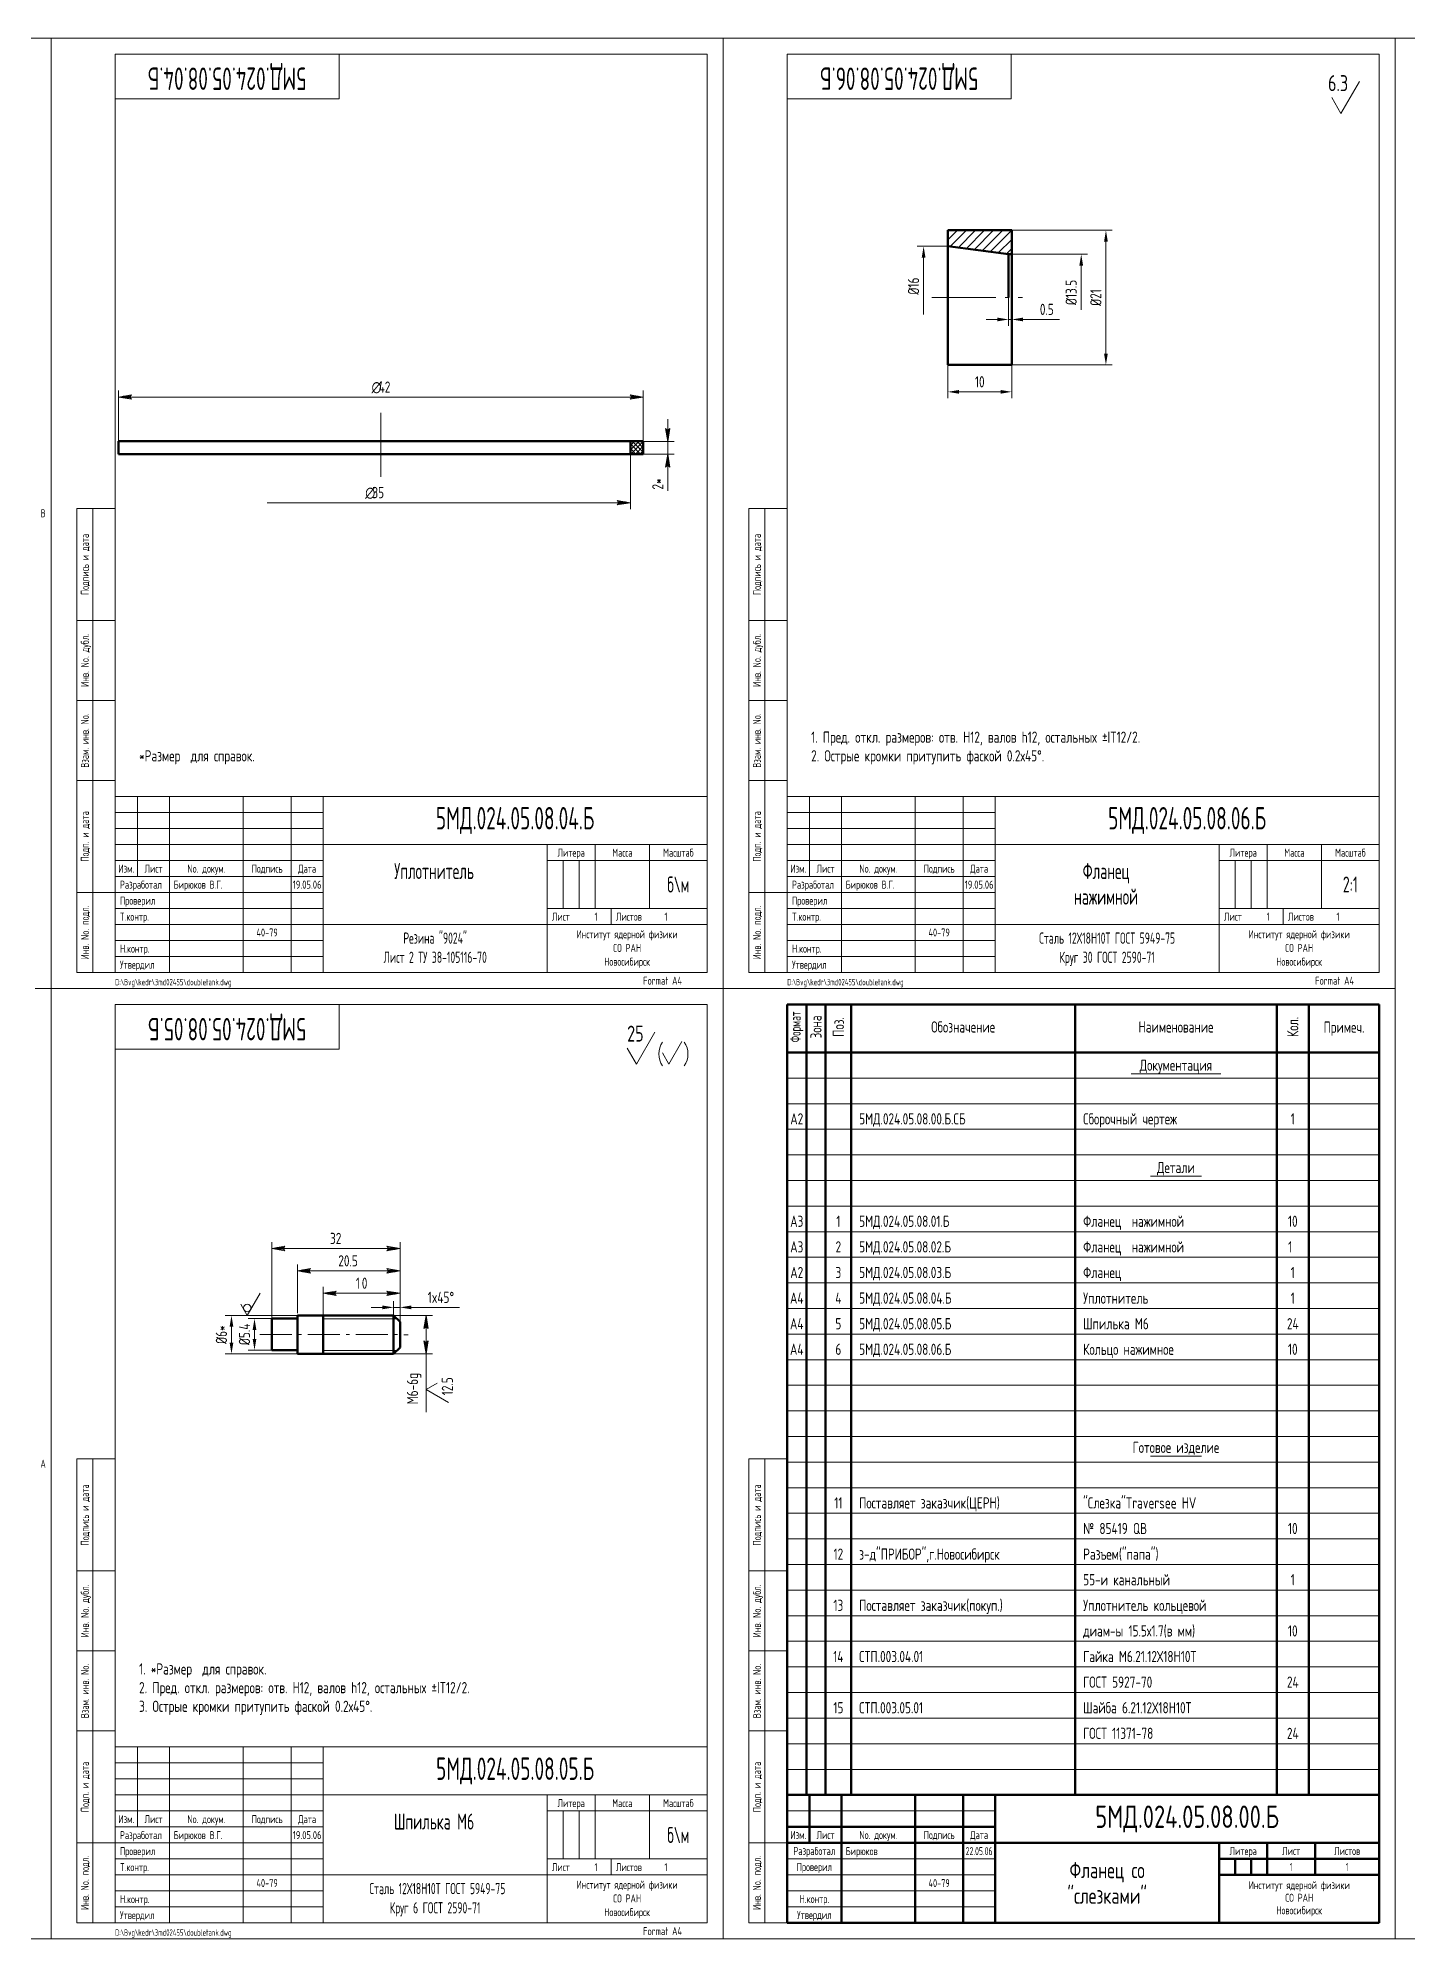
# Model space of a CAD drawing. Extents: x -414 to 4851, y -2165 to 1761.
# Drawn here: x 4007 to 4435, y 1167 to 1761 of the extents above; entities that cross this region are included whole.
import ezdxf
from ezdxf.enums import TextEntityAlignment as Align

# ---------------------------------------------------------------- set-up
doc = ezdxf.new("R2010")
doc.units = 0
doc.linetypes.add('S-P10', pattern=[15, 10, -2, 1, -2])
doc.linetypes.add('S-P20', pattern=[27, 20, -3, 1, -3])
for name, color, linetype, lineweight in [('1', 9, 'CONTINUOUS', 20), ('2', 2, 'CONTINUOUS', 50), ('DIM', 4, 'CONTINUOUS', 20), ('HATCH', 5, 'CONTINUOUS', 20), ('TR', 3, 'CONTINUOUS', 20)]:
    doc.layers.add(name, color=color, linetype=linetype, lineweight=lineweight)
doc.styles.add('SIMPLEX', font='simplex.shx', dxfattribs={"width": 0.7})

# ---------------------------------------------------------------- blocks, each defined once
blk = doc.blocks.new('SHTAMP1')
at = {"layer": 'DIM', "color": 2}
for p, q in [((-185, 55), (0, 55)), ((-185, 55), (-185, 0)), ((-178, 55), (-178, 30)), ((-168, 55), (-168, 0)), ((-145, 55), (-145, 0)), ((-130, 55), (-130, 0)), ((-120, 55), (-120, 0)), ((-120, 40), (0, 40)), ((-50, 40), (-50, 0)), ((-35, 40), (-35, 20)), ((-18, 40), (-18, 20)), ((-185, 35), (-120, 35)), ((-185, 30), (-120, 30)), ((-50, 35), (0, 35)), ((-50, 20), (0, 20)), ((-30, 20), (-30, 15)), ((-120, 15), (0, 15))]:
    blk.add_line(p, q, dxfattribs=at)
at = {"layer": 'DIM'}
for p, q in [((-185, 50), (-120, 50)), ((-185, 45), (-120, 45)), ((-185, 40), (-120, 40)), ((-45, 35), (-45, 20)), ((-40, 35), (-40, 20)), ((-185, 25), (-120, 25)), ((-185, 20), (-120, 20)), ((-185, 15), (-120, 15)), ((-185, 10), (-120, 10)), ((-185, 5), (-120, 5))]:
    blk.add_line(p, q, dxfattribs=at)
at = {"layer": 'DIM', "style": 'SIMPLEX', "width": 0.6}
blk.add_text('1', height=2.5, dxfattribs=at).set_placement((-35.18, 16.2))
at = {"layer": 'DIM', "style": 'SIMPLEX', "width": 0.6, "flags": 8}
blk.add_attdef('ОБОЗНАЧЕНИЕ2', text='', height=7, dxfattribs=at).set_placement((-117, 60), align=Align.MIDDLE)
at = {"layer": 'DIM', "style": 'SIMPLEX', "width": 0.6}
for tag, height, p in [('ОБОЗНАЧЕНИЕ', 7, (-60, 47.5)), ('МАСШТАБ', 5, (-9, 27.5))]:
    blk.add_attdef(tag, text='', height=height, dxfattribs=at).set_placement(p, align=Align.MIDDLE)
at = {"layer": 'DIM', "style": 'SIMPLEX', "width": 0.910843}
blk.add_attdef('ДАТА', text='', height=2.5, dxfattribs=at).set_placement((-129.5, 26.2), (-120.5, 26.2), align=Align.FIT)
at = {"layer": 'DIM', "style": 'SIMPLEX', "width": 0.6}
for tag, p in [('ЛИСТОВ', (-13.32, 16.2)), ('FORMAT', (-20, -3.8))]:
    blk.add_attdef(tag, p, '', height=2.5, dxfattribs=at)
blk.add_attdef('ТЕЛЕФОН', text='', height=2.5, dxfattribs=at).set_placement((-137.5, 12.5), align=Align.MIDDLE_CENTER)
at = {"layer": 'TR', "style": 'SIMPLEX', "width": 0.7}
for s, p in [('Литера', (-42.5, 36.2)), ('Масса', (-26.5, 36.2)), ('Масштаб', (-9, 36.2)), ('Изм.', (-181.5, 31.2)), ('Лист', (-173, 31.2)), ('No. докум.', (-156.5, 31.2)), ('Подпись', (-137.5, 31.2)), ('Дата', (-125, 31.2)), ('Институт ядерной физики', (-25, 10.7)), ('СО РАН', (-25, 6.42)), ('Новосибирск', (-25, 2.13))]:
    blk.add_text(s, height=2.5, dxfattribs=at).set_placement(p, align=Align.CENTER)
at = {"layer": 'TR', "style": 'SIMPLEX'}
for s, width, p in [('Разработал', 0.6, (-183.5, 26.2)), ('T.контр.', 0.7, (-183.5, 16.2)), ('Проверил', 0.7, (-183.5, 21.2)), ('Лист', 0.7, (-48.5, 16.2)), ('Листов', 0.7, (-28.5, 16.2)), ('Н.контр.', 0.7, (-183.5, 6.2)), ('Утвердил', 0.7, (-183.5, 1.2))]:
    blk.add_text(s, height=2.5, dxfattribs=dict(at, width=width)).set_placement(p)
at = {"layer": 'TR', "style": 'SIMPLEX', "width": 0.6}
for tag, height, p in [('НАИМЕНОВАНИЕ', 5, (-85.35, 29.2)), ('НАИМЕНОВАНИЕ2', 5, (-85.35, 21.2)), ('МАТЕРИАЛ', 3.5, (-85, 9)), ('СОРТАМЕНТ', 3.5, (-85, 3))]:
    blk.add_attdef(tag, text='', height=height, dxfattribs=at).set_placement(p, align=Align.CENTER)
for tag, p, height in [('РАЗРАБОТАЛ', (-166.7, 26.2), 2.5), ('ПРОВЕРИЛ', (-166.7, 21.2), 2.5), ('НОРМОКОНТРОЛЬ', (-166.7, 6.2), 2.5), ('УТВЕРДИЛ', (-166.7, 1.2), 2.5), ('ФАЙЛ', (-185, -4), 2)]:
    blk.add_attdef(tag, p, '', height=height, dxfattribs=at)
blk = doc.blocks.new('LEADR')
at = {"layer": 'DIM'}
for p, q in [((-1.17, 0.2), (0, 0)), ((-1, 0), (-1.17, 0.2)), ((0, 0), (-1.17, -0.2)), ((-0.44, 0.07), (-1.06, 0.07)), ((0, 0), (-1, 0)), ((-1.17, -0.2), (-1, 0)), ((-0.44, -0.08), (-1.06, -0.08))]:
    blk.add_line(p, q, dxfattribs=at)

msp = doc.modelspace()

# ---------------------------------------------------------------- hatches: boundary and pattern name
at = {"layer": 'HATCH'}
h = msp.add_hatch(dxfattribs=at)
h.set_pattern_fill('U', color=256, scale=2, angle=45, style=0, pattern_type=0)
h.set_pattern_definition([(45, (0, 0), (-1.4142136, 1.4142136), [])])
h.paths.add_polyline_path([(4311.31, 1700.66), (4291.31, 1700.66), (4291.31, 1695.66), (4310.31, 1693.16), (4311.31, 1693.16)])
h = msp.add_hatch(dxfattribs=at)
h.set_pattern_fill('U', color=256, angle=45, style=0, double=1, pattern_type=0)
h.set_pattern_definition([(45, (961.589, 124.0101), (-0.70710678, 0.70710678), []), (135, (961.589, 124.0101), (-0.70710678, -0.70710678), [])])
h.paths.add_polyline_path([(4196.14, 1634.76), (4192.14, 1634.76), (4192.14, 1630.76), (4196.14, 1630.76)])

# ---------------------------------------------------------------- linework, layer by layer
at = {"layer": '1', "linetype": 'S-P20'}
for p, q in [((4286.29, 1679.66), (4314.63, 1679.66)), ((4114.14, 1643.6), (4114.14, 1622.25))]:
    msp.add_line(p, q, dxfattribs=at)
at = {"layer": '1'}
for p, q in [((4241.12, 1435.76), (4426.12, 1435.76)), ((4241.12, 1427.76), (4426.12, 1427.76)), ((4241.12, 1419.76), (4426.12, 1419.76)), ((4241.12, 1411.76), (4426.12, 1411.76)), ((4241.12, 1403.76), (4426.12, 1403.76)), ((4241.12, 1395.76), (4426.12, 1395.76)), ((4241.12, 1387.76), (4426.12, 1387.76)), ((4241.12, 1379.76), (4426.12, 1379.76)), ((4241.12, 1371.76), (4426.12, 1371.76)), ((4119.24, 1360.5), (4096.1, 1360.5)), ((4241.12, 1363.76), (4426.12, 1363.76)), ((4241.12, 1355.76), (4426.12, 1355.76)), ((4119.24, 1350.66), (4096.1, 1350.66)), ((4241.12, 1347.76), (4426.12, 1347.76)), ((4241.12, 1339.76), (4426.12, 1339.76)), ((4241.12, 1331.76), (4426.12, 1331.76)), ((4241.12, 1323.76), (4426.12, 1323.76)), ((4241.12, 1315.76), (4426.12, 1315.76)), ((4241.12, 1307.76), (4426.12, 1307.76)), ((4241.12, 1299.76), (4426.12, 1299.76)), ((4241.12, 1291.76), (4426.12, 1291.76)), ((4241.12, 1283.76), (4426.12, 1283.76)), ((4241.12, 1275.76), (4426.12, 1275.76)), ((4241.12, 1267.76), (4426.12, 1267.76)), ((4241.12, 1259.76), (4426.12, 1259.76)), ((4241.12, 1251.76), (4426.12, 1251.76)), ((4241.12, 1243.76), (4426.12, 1243.76)), ((4241.12, 1235.76), (4426.12, 1235.76)), ((4241.12, 1227.76), (4426.12, 1227.76)), ((4241.12, 1219.76), (4426.12, 1219.76)), ((4306.12, 1206.75), (4241.12, 1206.75)), ((4306.12, 1191.75), (4241.12, 1191.75)), ((4241.12, 1186.75), (4306.12, 1186.75)), ((4306.12, 1181.75), (4241.12, 1181.75)), ((4241.12, 1176.75), (4306.12, 1176.75))]:
    msp.add_line(p, q, dxfattribs=at)
at = {"layer": '1', "linetype": 'S-P10'}
msp.add_line((4076.36, 1355.67), (4122.67, 1355.58), dxfattribs=at)
msp.add_line((4076.36, 1355.67), (4122.67, 1355.58), dxfattribs=at)
at = {"layer": '2'}
for p, q in [((4311.31, 1700.66), (4291.31, 1700.66)), ((4291.31, 1700.66), (4291.31, 1658.66)), ((4311.31, 1658.66), (4311.31, 1700.66)), ((4291.31, 1695.66), (4310.31, 1693.16)), ((4311.31, 1693.16), (4310.31, 1693.16)), ((4310.31, 1679.66), (4310.31, 1693.16)), ((4291.31, 1658.66), (4311.31, 1658.66)), ((4032.14, 1634.76), (4196.14, 1634.76)), ((4032.14, 1634.76), (4032.14, 1630.76)), ((4192.14, 1634.76), (4192.14, 1630.76)), ((4196.14, 1634.76), (4196.14, 1630.76)), ((4032.14, 1630.76), (4196.14, 1630.76)), ((4241.12, 1171.75), (4241.12, 1458.75)), ((4241.12, 1458.75), (4426.12, 1458.75)), ((4247.12, 1211.75), (4247.12, 1458.75)), ((4253.12, 1211.75), (4253.12, 1458.75)), ((4261.12, 1211.75), (4261.12, 1458.75)), ((4331.12, 1211.75), (4331.12, 1458.75)), ((4394.12, 1211.75), (4394.12, 1458.75)), ((4404.12, 1211.75), (4404.12, 1458.75)), ((4426.12, 1458.75), (4426.12, 1171.75)), ((4426.12, 1443.76), (4241.12, 1443.76)), ((4080.1, 1360.59), (4080.1, 1350.77)), ((4088.1, 1360.59), (4080.1, 1360.59)), ((4118.15, 1361.58), (4088.15, 1361.58)), ((4088.15, 1349.58), (4088.15, 1361.58)), ((4096.1, 1349.58), (4096.1, 1361.58)), ((4118.15, 1361.58), (4118.15, 1349.58)), ((4118.15, 1361.58), (4120.15, 1359.58)), ((4120.15, 1359.58), (4120.15, 1351.58)), ((4088.1, 1350.77), (4080.1, 1350.77)), ((4118.15, 1349.58), (4088.15, 1349.58)), ((4118.15, 1349.58), (4120.15, 1351.58)), ((4426.12, 1211.75), (4241.12, 1211.75)), ((4248.12, 1211.75), (4248.12, 1196.75)), ((4258.12, 1211.75), (4258.12, 1171.75)), ((4281.12, 1171.75), (4281.12, 1211.75)), ((4296.12, 1211.75), (4296.12, 1171.75)), ((4306.12, 1171.75), (4306.12, 1211.75)), ((4241.12, 1201.75), (4306.12, 1201.75)), ((4426.12, 1196.75), (4241.12, 1196.75)), ((4376.12, 1171.75), (4376.12, 1196.75)), ((4391.12, 1186.75), (4391.12, 1196.75)), ((4406.12, 1186.75), (4406.12, 1196.75)), ((4426.12, 1191.75), (4376.12, 1191.75)), ((4381.12, 1191.75), (4381.12, 1186.75)), ((4386.12, 1186.75), (4386.12, 1191.75)), ((4426.12, 1186.75), (4376.12, 1186.75)), ((4426.12, 1171.75), (4241.12, 1171.75))]:
    msp.add_line(p, q, dxfattribs=at)
at = {"layer": 'DIM'}
for p, q in [((4311.31, 1700.66), (4342.73, 1700.66)), ((4291.31, 1695.66), (4281.76, 1695.66)), ((4311.31, 1693.16), (4335.02, 1693.16)), ((4340.73, 1697.16), (4340.73, 1662.16)), ((4283.76, 1692.16), (4283.76, 1674.31)), ((4333.02, 1675.81), (4333.02, 1689.66)), ((4310.31, 1679.66), (4310.31, 1670.81)), ((4306.81, 1672.81), (4303.31, 1672.81)), ((4310.31, 1672.81), (4311.31, 1672.81)), ((4314.81, 1672.81), (4326.24, 1672.81)), ((4291.31, 1658.66), (4291.31, 1648.19)), ((4311.31, 1658.66), (4311.31, 1648.19)), ((4311.31, 1658.66), (4342.73, 1658.66)), ((4032.14, 1634.76), (4032.14, 1650.57)), ((4035.64, 1648.57), (4192.64, 1648.57)), ((4196.14, 1634.76), (4196.14, 1650.57)), ((4307.81, 1650.19), (4294.81, 1650.19)), ((4203.81, 1638.14), (4203.81, 1641.64)), ((4196.14, 1634.64), (4205.81, 1634.64)), ((4203.81, 1634.64), (4203.81, 1630.76)), ((4192.14, 1630.76), (4192.14, 1613.55)), ((4196.14, 1630.76), (4205.81, 1630.76)), ((4203.81, 1627.26), (4203.81, 1619.21)), ((4188.64, 1615.55), (4078.63, 1615.55)), ((4006.12, 1463.75), (4011.12, 1463.75)), ((4348.62, 1437.06), (4376.62, 1437.06)), ((4354.62, 1405.06), (4370.62, 1405.06)), ((4080.1, 1360.59), (4080.1, 1384.51)), ((4120.15, 1361.58), (4120.15, 1384.51)), ((4116.65, 1382.51), (4083.6, 1382.51)), ((4088.1, 1362.33), (4088.1, 1377.51)), ((4116.65, 1375.51), (4091.6, 1375.51)), ((4120.15, 1361.58), (4120.15, 1377.51)), ((4096.1, 1361.58), (4096.1, 1370.51)), ((4116.65, 1368.51), (4099.6, 1368.51)), ((4120.15, 1359.58), (4120.15, 1370.51)), ((4088.15, 1361.58), (4065.48, 1361.58)), ((4080.1, 1360.59), (4072.68, 1360.59)), ((4114.65, 1364.1), (4111.15, 1364.1)), ((4118.15, 1361.58), (4118.15, 1366.1)), ((4118.15, 1364.1), (4120.15, 1364.1)), ((4118.15, 1361.58), (4130.29, 1361.58)), ((4123.65, 1364.1), (4138.7, 1364.1)), ((4067.48, 1358.08), (4067.48, 1353.08)), ((4074.68, 1354.27), (4074.68, 1357.09)), ((4128.29, 1358.08), (4128.29, 1353.08)), ((4088.15, 1349.58), (4065.48, 1349.58)), ((4080.1, 1350.77), (4072.68, 1350.77)), ((4118.15, 1349.58), (4130.29, 1349.58)), ((4128.29, 1349.58), (4128.29, 1331.38)), ((4354.62, 1317.62), (4370.62, 1317.62))]:
    msp.add_line(p, q, dxfattribs=at)
at = {"layer": 'DIM', "color": 2}
for p, q in [((4019.12, 1468.75), (4019.12, 1613.75)), ((4031.12, 1613.75), (4019.12, 1613.75)), ((4024.12, 1468.75), (4024.12, 1613.75)), ((4229.12, 1468.75), (4229.12, 1613.75)), ((4241.12, 1613.75), (4229.12, 1613.75)), ((4234.12, 1468.75), (4234.12, 1613.75)), ((4031.12, 1578.75), (4019.12, 1578.75)), ((4241.12, 1578.75), (4229.12, 1578.75)), ((4031.12, 1553.75), (4019.12, 1553.75)), ((4241.12, 1553.75), (4229.12, 1553.75)), ((4031.12, 1528.75), (4019.12, 1528.75)), ((4241.12, 1528.75), (4229.12, 1528.75)), ((4031.12, 1493.75), (4019.12, 1493.75)), ((4241.12, 1493.75), (4229.12, 1493.75)), ((4031.12, 1468.75), (4019.12, 1468.75)), ((4031.12, 1468.75), (4019.12, 1468.75)), ((4241.12, 1468.75), (4229.12, 1468.75)), ((4019.12, 1171.75), (4019.12, 1316.75)), ((4031.12, 1316.75), (4019.12, 1316.75)), ((4024.12, 1171.75), (4024.12, 1316.75)), ((4229.12, 1171.75), (4229.12, 1316.75)), ((4241.12, 1316.75), (4229.12, 1316.75)), ((4234.12, 1171.75), (4234.12, 1316.75)), ((4031.12, 1281.75), (4019.12, 1281.75)), ((4241.12, 1281.75), (4229.12, 1281.75)), ((4031.12, 1256.75), (4019.12, 1256.75)), ((4241.12, 1256.75), (4229.12, 1256.75)), ((4031.12, 1231.75), (4019.12, 1231.75)), ((4241.12, 1231.75), (4229.12, 1231.75)), ((4031.12, 1196.75), (4019.12, 1196.75)), ((4241.12, 1196.75), (4229.12, 1196.75)), ((4031.12, 1171.75), (4019.12, 1171.75)), ((4241.12, 1171.75), (4229.12, 1171.75))]:
    msp.add_line(p, q, dxfattribs=at)
at = {"layer": 'DIM'}
for points in [[(3591.12, 1166.75), (3591.12, 1760.75), (4011.12, 1760.75), (4011.12, 1166.75)], [(4011.12, 1463.75), (4011.12, 1760.75), (4221.12, 1760.75), (4221.12, 1463.75)], [(4221.12, 1463.75), (4221.12, 1760.75), (4431.12, 1760.75), (4431.12, 1463.75)], [(4431.12, 1166.75), (4431.12, 1760.75), (4851.12, 1760.75), (4851.12, 1166.75)], [(4011.12, 1166.75), (4011.12, 1463.75), (4221.12, 1463.75), (4221.12, 1166.75)], [(4221.12, 1166.75), (4221.12, 1463.75), (4431.12, 1463.75), (4431.12, 1166.75)]]:
    msp.add_lwpolyline(points, close=True, dxfattribs=at)
at = {"layer": 'DIM', "color": 2}
for points in [[(4031.12, 1468.75), (4031.12, 1755.75), (4216.12, 1755.75), (4216.12, 1468.75)], [(4241.12, 1468.75), (4241.12, 1755.75), (4426.12, 1755.75), (4426.12, 1468.75)], [(4031.12, 1171.75), (4031.12, 1458.75), (4216.12, 1458.75), (4216.12, 1171.75)]]:
    msp.add_lwpolyline(points, close=True, dxfattribs=at)
for points in [[(4031.12, 1741.75), (4101.12, 1741.75), (4101.12, 1755.75)], [(4241.12, 1741.75), (4311.12, 1741.75), (4311.12, 1755.75)], [(4031.12, 1444.75), (4101.12, 1444.75), (4101.12, 1458.75)]]:
    msp.add_lwpolyline(points, dxfattribs=at)
at = {"layer": 'DIM', "flags": 128}
for points in [[(4411.28, 1742.15), (4414.17, 1737.15), (4419.94, 1747.15)], [(4191.13, 1445.15), (4194.02, 1440.15), (4199.79, 1450.15)], [(4202.15, 1443.65), (4204.17, 1440.15), (4208.21, 1447.15)], [(4070.38, 1365.08), (4072.4, 1361.58), (4076.44, 1368.58)], [(4131.79, 1340.42), (4128.29, 1338.4), (4135.29, 1334.36)]]:
    msp.add_lwpolyline(points, dxfattribs=at)
at = {"layer": 'DIM'}
msp.add_circle((4072.4, 1363.92), 1.17, dxfattribs=at)
for centre, start, end in [((4207.67, 1443.3), 146, 214), ((4203.47, 1443.3), 326, 34)]:
    msp.add_arc(centre, 6.65, start, end, dxfattribs=at)
for points in [[(4340.15, 1697.16), (4341.32, 1697.16), (4340.73, 1700.66)], [(4283.18, 1692.16), (4284.34, 1692.16), (4283.76, 1695.66)], [(4332.43, 1689.66), (4333.6, 1689.66), (4333.02, 1693.16)], [(4306.81, 1673.39), (4306.81, 1672.23), (4310.31, 1672.81)], [(4314.81, 1673.39), (4314.81, 1672.23), (4311.31, 1672.81)], [(4340.15, 1662.16), (4341.32, 1662.16), (4340.73, 1658.66)], [(4294.81, 1650.77), (4294.81, 1649.61), (4291.31, 1650.19)], [(4307.81, 1650.77), (4307.81, 1649.61), (4311.31, 1650.19)], [(4066.9, 1358.08), (4068.06, 1358.08), (4067.48, 1361.58)], [(4074.09, 1357.09), (4075.26, 1357.09), (4074.68, 1360.59)], [(4114.65, 1364.69), (4114.65, 1363.52), (4118.15, 1364.1)], [(4123.65, 1364.69), (4123.65, 1363.52), (4120.15, 1364.1)], [(4066.9, 1353.08), (4068.06, 1353.08), (4067.48, 1349.58)], [(4074.09, 1354.27), (4075.26, 1354.27), (4074.68, 1350.77)]]:
    msp.add_solid(points, dxfattribs=at)

# ---------------------------------------------------------------- block references
ref = msp.add_blockref('SHTAMP1', (4216.12, 1468.75), dxfattribs=at)
ref.add_attrib('ФАЙЛ', 'D:\\Bvg\\kedr\\3md02455\\doubletank.dwg', (4031.12, 1464.75), dxfattribs={"layer": 'TR', "height": 2, "style": 'SIMPLEX', "width": 0.6})
ref.add_attrib('РАЗРАБОТАЛ', 'Бирюков В.Г.', (4049.42, 1494.95), dxfattribs={"layer": 'TR', "height": 2.5, "style": 'SIMPLEX', "width": 0.6})
ref.add_attrib('ТЕЛЕФОН', '40-79', dxfattribs={"height": 2.5, "style": 'SIMPLEX', "width": 0.6}).set_placement((4078.62, 1481.25), align=Align.MIDDLE_CENTER)
ref.add_attrib('ДАТА', '19.05.06', dxfattribs={"height": 2.5, "style": 'SIMPLEX', "width": 0.586047}).set_placement((4086.62, 1494.95), (4095.62, 1494.95), align=Align.FIT)
ref.add_attrib('ОБОЗНАЧЕНИЕ', '5МД.024.05.08.04.Б', dxfattribs={"height": 7, "style": 'SIMPLEX', "width": 0.6}).set_placement((4156.12, 1516.25), align=Align.MIDDLE)
ref.add_attrib('МАСШТАБ', 'б\\м', dxfattribs={"height": 5, "style": 'SIMPLEX', "width": 0.6}).set_placement((4207.12, 1496.25), align=Align.MIDDLE)
ref.add_attrib('НАИМЕНОВАНИЕ', 'Уплотнитель', dxfattribs={"layer": 'TR', "height": 5, "style": 'SIMPLEX', "width": 0.6}).set_placement((4130.78, 1497.95), align=Align.CENTER)
ref.add_attrib('МАТЕРИАЛ', 'Резина "9024"', dxfattribs={"layer": 'TR', "height": 3.5, "style": 'SIMPLEX', "width": 0.6}).set_placement((4131.12, 1477.75), align=Align.CENTER)
ref.add_attrib('СОРТАМЕНТ', 'Лист 2 ТУ 38-105116-70', dxfattribs={"layer": 'TR', "height": 3.5, "style": 'SIMPLEX', "width": 0.6}).set_placement((4131.12, 1471.75), align=Align.CENTER)
ref.add_attrib('ЛИСТОВ', '1', (4202.8, 1484.95), dxfattribs={"height": 2.5, "style": 'SIMPLEX', "width": 0.6})
ref.add_attrib('FORMAT', 'Format A4', (4196.12, 1464.95), dxfattribs={"height": 2.5, "style": 'SIMPLEX', "width": 0.6})
ref.add_attrib('ОБОЗНАЧЕНИЕ2', '5МД.024.05.08.04.Б', dxfattribs={"height": 7, "rotation": 180, "style": 'SIMPLEX', "width": 0.6, "flags": 8}).set_placement((4066.12, 1748.75), align=Align.MIDDLE)
ref = msp.add_blockref('SHTAMP1', (4426.12, 1468.75), dxfattribs=at)
ref.add_attrib('ФАЙЛ', 'D:\\Bvg\\kedr\\3md02455\\doubletank.dwg', (4241.12, 1464.75), dxfattribs={"layer": 'TR', "height": 2, "style": 'SIMPLEX', "width": 0.6})
ref.add_attrib('РАЗРАБОТАЛ', 'Бирюков В.Г.', (4259.42, 1494.95), dxfattribs={"layer": 'TR', "height": 2.5, "style": 'SIMPLEX', "width": 0.6})
ref.add_attrib('ТЕЛЕФОН', '40-79', dxfattribs={"height": 2.5, "style": 'SIMPLEX', "width": 0.6}).set_placement((4288.62, 1481.25), align=Align.MIDDLE_CENTER)
ref.add_attrib('ДАТА', '19.05.06', dxfattribs={"height": 2.5, "style": 'SIMPLEX', "width": 0.586047}).set_placement((4296.62, 1494.95), (4305.62, 1494.95), align=Align.FIT)
ref.add_attrib('ОБОЗНАЧЕНИЕ', '5МД.024.05.08.06.Б', dxfattribs={"height": 7, "style": 'SIMPLEX', "width": 0.6}).set_placement((4366.12, 1516.25), align=Align.MIDDLE)
ref.add_attrib('МАСШТАБ', '2:1', dxfattribs={"height": 5, "style": 'SIMPLEX', "width": 0.6}).set_placement((4417.12, 1496.25), align=Align.MIDDLE)
ref.add_attrib('НАИМЕНОВАНИЕ', 'Фланец', dxfattribs={"layer": 'TR', "height": 5, "style": 'SIMPLEX', "width": 0.6}).set_placement((4340.78, 1497.95), align=Align.CENTER)
ref.add_attrib('НАИМЕНОВАНИЕ2', 'нажимной', dxfattribs={"layer": 'TR', "height": 5, "style": 'SIMPLEX', "width": 0.6}).set_placement((4340.78, 1489.95), align=Align.CENTER)
ref.add_attrib('МАТЕРИАЛ', 'Сталь 12Х18Н10Т ГОСТ 5949-75', dxfattribs={"layer": 'TR', "height": 3.5, "style": 'SIMPLEX', "width": 0.6}).set_placement((4341.12, 1477.75), align=Align.CENTER)
ref.add_attrib('СОРТАМЕНТ', 'Круг 30 ГОСТ 2590-71', dxfattribs={"layer": 'TR', "height": 3.5, "style": 'SIMPLEX', "width": 0.6}).set_placement((4341.12, 1471.75), align=Align.CENTER)
ref.add_attrib('ЛИСТОВ', '1', (4412.8, 1484.95), dxfattribs={"height": 2.5, "style": 'SIMPLEX', "width": 0.6})
ref.add_attrib('FORMAT', 'Format A4', (4406.12, 1464.95), dxfattribs={"height": 2.5, "style": 'SIMPLEX', "width": 0.6})
ref.add_attrib('ОБОЗНАЧЕНИЕ2', '5МД.024.05.08.06.Б', dxfattribs={"height": 7, "rotation": 180, "style": 'SIMPLEX', "width": 0.6, "flags": 8}).set_placement((4276.12, 1748.75), align=Align.MIDDLE)
at = {"layer": 'DIM', "xscale": 3.5, "yscale": 3.5, "zscale": 3.5}
for p, rotation in [((4032.14, 1648.57), 180), ((4203.81, 1634.64), 270), ((4203.81, 1630.76), 90), ((4080.1, 1382.51), 180), ((4088.1, 1375.51), 180), ((4096.1, 1368.51), 180), ((4128.29, 1361.58), 90), ((4128.29, 1349.58), 270)]:
    msp.add_blockref('LEADR', p, dxfattribs=dict(at, rotation=rotation))
for p in [(4196.14, 1648.57), (4192.14, 1615.55), (4120.15, 1382.51), (4120.15, 1375.51), (4120.15, 1368.51)]:
    msp.add_blockref('LEADR', p, dxfattribs=at)
at = {"layer": 'DIM'}
ref = msp.add_blockref('SHTAMP1', (4216.12, 1171.75), dxfattribs=at)
ref.add_attrib('ФАЙЛ', 'D:\\Bvg\\kedr\\3md02455\\doubletank.dwg', (4031.12, 1167.75), dxfattribs={"layer": 'TR', "height": 2, "style": 'SIMPLEX', "width": 0.6})
ref.add_attrib('РАЗРАБОТАЛ', 'Бирюков В.Г.', (4049.42, 1197.95), dxfattribs={"layer": 'TR', "height": 2.5, "style": 'SIMPLEX', "width": 0.6})
ref.add_attrib('ТЕЛЕФОН', '40-79', dxfattribs={"height": 2.5, "style": 'SIMPLEX', "width": 0.6}).set_placement((4078.62, 1184.25), align=Align.MIDDLE_CENTER)
ref.add_attrib('ДАТА', '19.05.06', dxfattribs={"height": 2.5, "style": 'SIMPLEX', "width": 0.586047}).set_placement((4086.62, 1197.95), (4095.62, 1197.95), align=Align.FIT)
ref.add_attrib('ОБОЗНАЧЕНИЕ', '5МД.024.05.08.05.Б', dxfattribs={"height": 7, "style": 'SIMPLEX', "width": 0.6}).set_placement((4156.12, 1219.25), align=Align.MIDDLE)
ref.add_attrib('МАСШТАБ', 'б\\м', dxfattribs={"height": 5, "style": 'SIMPLEX', "width": 0.6}).set_placement((4207.12, 1199.25), align=Align.MIDDLE)
ref.add_attrib('НАИМЕНОВАНИЕ', 'Шпилька М6', dxfattribs={"layer": 'TR', "height": 5, "style": 'SIMPLEX', "width": 0.6}).set_placement((4130.78, 1200.95), align=Align.CENTER)
ref.add_attrib('МАТЕРИАЛ', ' Сталь 12Х18Н10Т ГОСТ 5949-75', dxfattribs={"layer": 'TR', "height": 3.5, "style": 'SIMPLEX', "width": 0.6}).set_placement((4131.12, 1180.75), align=Align.CENTER)
ref.add_attrib('СОРТАМЕНТ', 'Круг 6 ГОСТ 2590-71', dxfattribs={"layer": 'TR', "height": 3.5, "style": 'SIMPLEX', "width": 0.6}).set_placement((4131.12, 1174.75), align=Align.CENTER)
ref.add_attrib('ЛИСТОВ', '1', (4202.8, 1187.95), dxfattribs={"height": 2.5, "style": 'SIMPLEX', "width": 0.6})
ref.add_attrib('FORMAT', 'Format A4', (4196.12, 1167.95), dxfattribs={"height": 2.5, "style": 'SIMPLEX', "width": 0.6})
ref.add_attrib('ОБОЗНАЧЕНИЕ2', '5МД.024.05.08.05.Б', dxfattribs={"height": 7, "rotation": 180, "style": 'SIMPLEX', "width": 0.6, "flags": 8}).set_placement((4066.12, 1451.75), align=Align.MIDDLE)

# ---------------------------------------------------------------- texts
at = {"layer": 'DIM', "style": 'SIMPLEX', "width": 0.7}
for s, p in [('6.3', (4416.42, 1744.15)), ('25', (4196.27, 1447.15))]:
    msp.add_text(s, height=5, dxfattribs=at).set_placement(p, align=Align.RIGHT)
for s, p in [('∅', (4111.27, 1649.93)), ('42', (4113.48, 1649.93)), ('∅', (4109.28, 1616.95)), ('35', (4111.5, 1616.95)), ('5МД.024.05.08.00.Б.СБ', (4263.62, 1421.26)), ('5МД.024.05.08.01.Б', (4263.62, 1389.26)), ('32', (4098.28, 1383.91)), ('5МД.024.05.08.02.Б', (4263.62, 1381.26)), ('20.5', (4100.86, 1376.91)), ('1', (4106.34, 1369.91)), ('0', (4108.21, 1369.91)), ('5МД.024.05.08.03.Б', (4263.62, 1373.26)), ('5МД.024.05.08.04.Б', (4263.62, 1365.26)), ('5МД.024.05.08.05.Б', (4263.62, 1357.26)), ('5МД.024.05.08.06.Б', (4263.62, 1349.26)), ('Поставляет заказчик(ЦЕРН)', (4263.62, 1301.26)), ('з-д"ПРИБОР",г.Новосибирск', (4263.62, 1285.26)), ('Поставляет заказчик(покуп.)', (4263.62, 1269.26))]:
    msp.add_text(s, height=3.5, dxfattribs=at).set_placement(p)
for s, p in [('2*', (4202.45, 1619.65)), ('12.5', (4136.69, 1336.65))]:
    msp.add_text(s, height=3.5, rotation=90, dxfattribs=at).set_placement(p)
for s, height, p in [('B', 2.5, (4008.62, 1612.25)), ('A', 2.5, (4008.62, 1315.25)), ('5МД.024.05.08.00.Б', 7, (4366.12, 1204.25)), ('1', 2.5, (4398.62, 1189.25)), ('1', 2.5, (4416.12, 1189.25))]:
    msp.add_text(s, height=height, dxfattribs=at).set_placement(p, align=Align.MIDDLE)
for s, p in [('Подпись и дата', (4022.92, 1596.25)), ('Подпись и дата', (4232.92, 1596.25)), ('Инв. No. дубл.', (4022.92, 1566.25)), ('Инв. No. дубл.', (4232.92, 1566.25)), ('Взам. инв. No.', (4022.92, 1541.25)), ('Взам. инв. No.', (4232.92, 1541.25)), ('Подп. и дата', (4022.92, 1511.25)), ('Подп. и дата', (4232.92, 1511.25)), ('Инв. No. подл.', (4022.92, 1481.25)), ('Инв. No. подл.', (4232.92, 1481.25)), ('Подпись и дата', (4022.92, 1299.25)), ('Инв. No. дубл.', (4022.92, 1269.25)), ('Взам. инв. No.', (4022.92, 1244.25)), ('Подп. и дата', (4022.92, 1214.25)), ('Инв. No. подл.', (4022.92, 1184.25))]:
    msp.add_text(s, height=2.5, rotation=90, dxfattribs=at).set_placement(p, align=Align.CENTER)
for s, p in [('1', (4399.12, 1421.26)), ('A3', (4244.12, 1389.26)), ('1', (4257.12, 1389.26)), ('10', (4399.12, 1389.26)), ('A3', (4244.12, 1381.26)), ('2', (4257.12, 1381.26)), ('1 ', (4399.12, 1381.26)), ('A2', (4244.12, 1373.26)), ('3', (4257.12, 1373.26)), ('1', (4399.12, 1373.26)), ('A4', (4244.12, 1365.26)), ('4', (4257.12, 1365.26)), ('1', (4399.12, 1365.26)), ('A4', (4244.12, 1357.26)), ('5', (4257.12, 1357.26)), ('24', (4399.12, 1357.26)), ('A4', (4244.12, 1349.26)), ('6', (4257.12, 1349.26)), ('10', (4399.12, 1349.26)), ('11', (4257.12, 1301.26)), ('10', (4399.12, 1293.26)), ('12', (4257.12, 1285.26)), ('1', (4399.12, 1277.26)), ('13', (4257.12, 1269.26)), ('10', (4399.12, 1261.26)), ('14', (4257.12, 1253.26)), ('24', (4399.12, 1245.26)), ('15', (4257.12, 1237.26)), ('24', (4399.12, 1229.26))]:
    msp.add_text(s, height=3.5, dxfattribs=at).set_placement(p, align=Align.CENTER)
at = {"layer": 'DIM', "style": 'SIMPLEX', "width": 0.530526}
msp.add_text('22.05.06', height=2.5, dxfattribs=at).set_placement((4296.92, 1192.95), (4305.32, 1192.95), align=Align.FIT)
at = {"layer": 'DIM', "char_height": 3.5, "attachment_point": 5, "rotation": 90, "style": 'SIMPLEX'}
for s, insert in [('\\A1;%%c16', (4280.61, 1683.23)), ('%%c13.5', (4329.87, 1681.23)), ('\\A1;%%c21', (4337.58, 1679.66)), ('\\A1;%%c6*', (4064.33, 1355.58)), ('\\A1;%%c5.4', (4071.53, 1355.68)), ('\\A1;M6-6g', (4124.56, 1338.73))]:
    msp.add_mtext(s, dxfattribs=dict(at, insert=insert))
at = {"layer": 'DIM', "char_height": 3.5, "attachment_point": 5, "style": 'SIMPLEX'}
for s, insert in [('\\A1;0.5', (4322.27, 1675.96)), ('\\A1;10', (4301.31, 1653.34)), ('\\A1;1x45%%d', (4132.93, 1367.25))]:
    msp.add_mtext(s, dxfattribs=dict(at, insert=insert))
at = {"layer": 'TR', "style": 'SIMPLEX'}
for s, height, width, p in [('Формат', 3.36, 0.6, (4244.12, 1451.74)), ('Зона', 3.5, 0.7, (4250.12, 1451.74)), ('Поз.', 3.5, 0.7, (4257.12, 1451.74)), ('Кол.', 3.5, 0.7, (4399.12, 1451.74))]:
    msp.add_text(s, height=height, rotation=90, dxfattribs=dict(at, width=width)).set_placement(p, align=Align.MIDDLE)
at = {"layer": 'TR', "style": 'SIMPLEX', "width": 0.7}
for s, height, p in [('Обозначение', 3.5, (4296.12, 1451.74)), ('Наименование', 3.5, (4362.62, 1451.74)), ('Примеч.', 3.5, (4415.12, 1451.21)), ('Литера', 2.5, (4383.62, 1193.9)), ('Лист', 2.5, (4398.62, 1194.25)), ('Листов', 2.5, (4416.12, 1194.25))]:
    msp.add_text(s, height=height, dxfattribs=at).set_placement(p, align=Align.MIDDLE)
at = {"layer": 'TR', "style": 'SIMPLEX'}
for s, height, width, p in [('Документация', 3.5, 0.7, (4362.62, 1438.06)), ('А2', 3.5, 0.7, (4244.12, 1421.26)), ('Детали', 3.5, 0.7, (4362.62, 1406.06)), ('Готовое изделие', 3.5, 0.7, (4362.62, 1318.62)), ('Изм.', 2.5, 0.7, (4244.62, 1198)), ('Лист', 2.5, 0.7, (4253.12, 1198)), ('No. докум.', 2.5, 0.7, (4269.62, 1198)), ('Подпись', 2.5, 0.7, (4288.62, 1198)), ('Дата', 2.5, 0.7, (4301.12, 1198)), ('Разработал', 2.5, 0.6, (4249.62, 1193)), ('Проверил', 2.5, 0.7, (4249.62, 1188)), ('Фланец со', 5, 0.7, (4341.12, 1185.75)), ('40-79', 2.5, 0.7, (4288.62, 1182.95)), ('"слезками"', 5, 0.7, (4341.12, 1177.75)), ('Институт ядерной физики', 2.5, 0.7, (4401.14, 1182.31)), ('Н.контр.', 2.5, 0.7, (4249.62, 1178)), ('Новосибирск', 2.5, 0.7, (4401.14, 1174.46)), ('СО РАН', 2.5, 0.7, (4401.14, 1178.39)), ('Утвердил', 2.5, 0.7, (4249.62, 1173))]:
    msp.add_text(s, height=height, dxfattribs=dict(at, width=width)).set_placement(p, align=Align.CENTER)
at = {"layer": 'TR', "style": 'SIMPLEX', "width": 0.7}
for s, height, p in [('Сборочный чертеж', 3.5, (4333.62, 1421.26)), ('Фланец  нажимной', 3.5, (4333.62, 1389.26)), ('Фланец  нажимной', 3.5, (4333.62, 1381.26)), ('Фланец  ', 3.5, (4333.62, 1373.26)), ('Уплотнитель', 3.5, (4333.62, 1365.26)), ('Шпилька М6', 3.5, (4333.62, 1357.26)), ('Кольцо нажимное', 3.5, (4333.62, 1349.26)), ('"Слезка"Traversee HV', 3.5, (4333.62, 1301.26)), ('№ 85419 QB', 3.5, (4333.62, 1293.26)), ('Разъем("папа")', 3.5, (4333.62, 1285.26)), ('55-и канальный', 3.5, (4333.62, 1277.26)), ('Уплотнитель кольцевой', 3.5, (4333.62, 1269.26)), ('диам-ы 15.5х1.7(в мм)', 3.5, (4333.62, 1261.26)), ('СТП.003.04.01', 3.5, (4263.62, 1253.26)), ('Гайка M6.21.12Х18Н10Т', 3.5, (4333.62, 1253.26)), ('ГОСТ 5927-70', 3.5, (4333.62, 1245.26)), ('СТП.003.05.01', 3.5, (4263.62, 1237.26)), ('Шайба 6.21.12Х18Н10Т', 3.5, (4333.62, 1237.26)), ('ГОСТ 11371-78', 3.5, (4333.62, 1229.26)), ('Бирюков', 2.5, (4259.42, 1192.95))]:
    msp.add_text(s, height=height, dxfattribs=at).set_placement(p)
for s, p in [('Подпись и дата', (4232.92, 1299.25)), ('Инв. No. дубл.', (4232.92, 1269.25)), ('Взам. инв. No.', (4232.92, 1244.25)), ('Подп. и дата', (4232.92, 1214.25)), ('Инв. No. подл.', (4232.92, 1184.25))]:
    msp.add_text(s, height=2.5, rotation=90, dxfattribs=at).set_placement(p, align=Align.CENTER)
at = {"layer": 'TR', "char_height": 3.5, "width": 170, "attachment_point": 7, "style": 'SIMPLEX'}
for s, insert in [('\\A1;1. Пред. откл. размеров: отв. H12, валов h12, остальных ±IT12/2.\\P2. Острые кромки притупить фаской 0.2х45%%d.', (4248.62, 1533.75)), ('\\A1;*Размер  для справок.', (4038.62, 1533.75)), ('\\A1;1. *Размер  для справок.\\P2. Пред. откл. размеров: отв. H12, валов h12, остальных ±IT12/2.\\P3. Острые кромки притупить фаской 0.2х45%%d.', (4038.62, 1236.75))]:
    msp.add_mtext(s, dxfattribs=dict(at, insert=insert))

doc.saveas('drawing.dxf')
